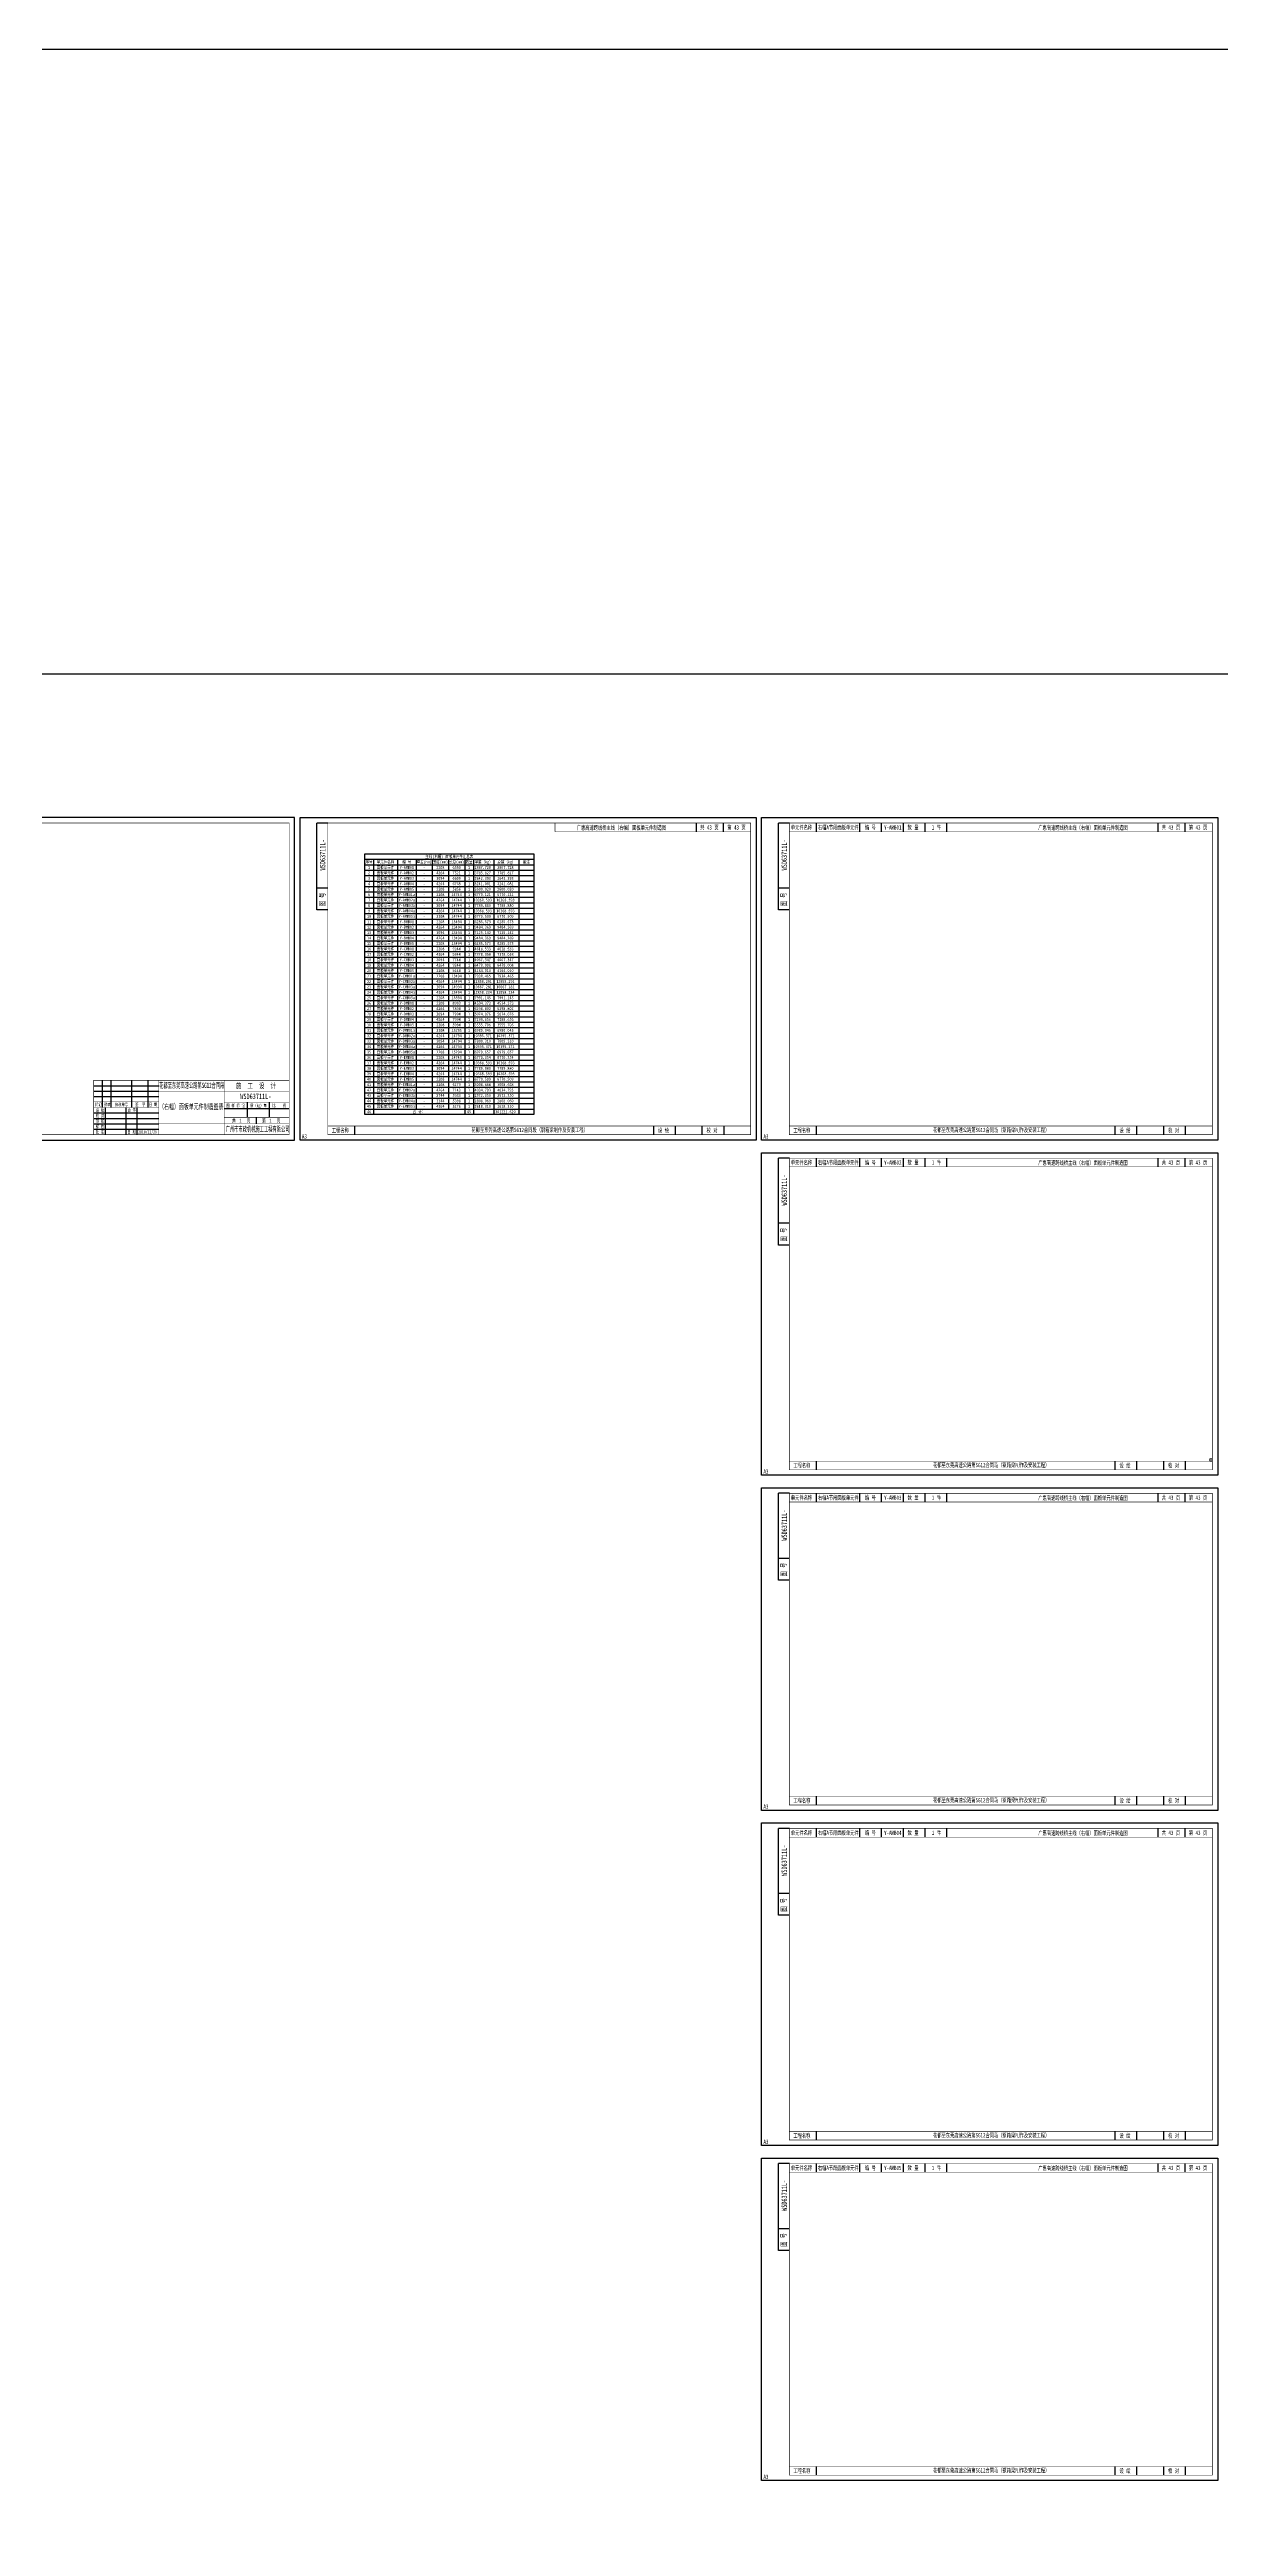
# Model space of a CAD drawing. Extents: x 1629247 to 2251351, y -601856 to -65897.
# Drawn here: x 1847598 to 1896115, y -202354 to -99691 of the extents above; entities that cross this region are included whole.
import ezdxf
from ezdxf.enums import TextEntityAlignment as Align

# ---------------------------------------------------------------- set-up
doc = ezdxf.new("R2010")
doc.units = 0
doc.header["$LTSCALE"] = 2
doc.header["$MEASUREMENT"] = 0
doc.layers.get('0').update_dxf_attribs({"linetype": 'CONTINUOUS'})
doc.layers.add('A3', color=7, linetype='CONTINUOUS')
doc.layers.add('标注层', color=3, linetype='CONTINUOUS', lineweight=13)
doc.styles.add('仿宋', font='仿宋_GB2312_1.ttf', dxfattribs={"width": 0.7})

msp = doc.modelspace()

# ---------------------------------------------------------------- linework, layer by layer
at = {"color": 7}
for p, q in [((1860657, -133253.9), (1867666, -133253.9)), ((1861017, -133253.9), (1861017, -143828.9)), ((1862018, -133253.9), (1862018, -143603.9)), ((1862786, -133253.9), (1862786, -143603.9)), ((1863457, -133253.9), (1863457, -143603.9)), ((1864128, -133253.9), (1864128, -143603.9)), ((1864799, -133253.9), (1864799, -143828.9)), ((1865159, -133253.9), (1865159, -143828.9)), ((1866014, -133253.9), (1866014, -143828.9)), ((1867044, -133253.9), (1867044, -143828.9)), ((1860657, -133478.9), (1867666, -133478.9)), ((1860657, -133703.9), (1867666, -133703.9)), ((1860657, -133928.9), (1867666, -133928.9)), ((1860657, -134153.9), (1867666, -134153.9)), ((1860657, -134378.9), (1867666, -134378.9)), ((1860657, -134603.9), (1867666, -134603.9)), ((1860657, -134828.9), (1867666, -134828.9)), ((1860657, -135053.9), (1867666, -135053.9)), ((1860657, -135278.9), (1867666, -135278.9)), ((1860657, -135503.9), (1867666, -135503.9)), ((1860657, -135728.9), (1867666, -135728.9)), ((1860657, -135953.9), (1867666, -135953.9)), ((1860657, -136178.9), (1867666, -136178.9)), ((1860657, -136403.9), (1867666, -136403.9)), ((1860657, -136628.9), (1867666, -136628.9)), ((1860657, -136853.9), (1867666, -136853.9)), ((1860657, -137078.9), (1867666, -137078.9)), ((1860657, -137303.9), (1867666, -137303.9)), ((1860657, -137528.9), (1867666, -137528.9)), ((1860657, -137753.9), (1867666, -137753.9)), ((1860657, -137978.9), (1867666, -137978.9)), ((1860657, -138203.9), (1867666, -138203.9)), ((1860657, -138428.9), (1867666, -138428.9)), ((1860657, -138653.9), (1867666, -138653.9)), ((1860657, -138878.9), (1867666, -138878.9)), ((1860657, -139103.9), (1867666, -139103.9)), ((1860657, -139328.9), (1867666, -139328.9)), ((1860657, -139553.9), (1867666, -139553.9)), ((1860657, -139778.9), (1867666, -139778.9)), ((1860657, -140003.9), (1867666, -140003.9)), ((1860657, -140228.9), (1867666, -140228.9)), ((1860657, -140453.9), (1867666, -140453.9)), ((1860657, -140678.9), (1867666, -140678.9)), ((1860657, -140903.9), (1867666, -140903.9)), ((1860657, -141128.9), (1867666, -141128.9)), ((1860657, -141353.9), (1867666, -141353.9)), ((1860657, -141578.9), (1867666, -141578.9)), ((1860657, -141803.9), (1867666, -141803.9)), ((1860657, -142028.9), (1867666, -142028.9)), ((1860657, -142253.9), (1867666, -142253.9)), ((1860657, -142478.9), (1867666, -142478.9)), ((1860657, -142703.9), (1867666, -142703.9)), ((1860657, -142928.9), (1867666, -142928.9)), ((1860657, -143153.9), (1867666, -143153.9)), ((1860657, -143378.9), (1867666, -143378.9)), ((1860657, -143603.9), (1867666, -143603.9))]:
    msp.add_line(p, q, dxfattribs=at)
at = {"color": 7, "ltscale": 3}
for points in [[(2057050.8, -99691.1), (1629247.3, -99691.1), (1629247.3, -601856.5), (2057050.8, -601856.5)], [(1834047.6, -285588.8), (2057050.8, -285588.8), (2057050.8, -125579), (1834047.6, -125579)]]:
    msp.add_lwpolyline(points, close=True, dxfattribs=at)
at = {"color": 7}
msp.add_lwpolyline([(1860657, -133028.9), (1867666, -133028.9), (1867666, -143828.9), (1860657, -143828.9)], close=True, dxfattribs=at)
at = {"layer": 'A3'}
for p, q in [((1858677.3, -135351.9), (1858677.3, -131751.9)), ((1859127.3, -131751.9), (1858677.3, -131751.9)), ((1874402.5, -132111.9), (1874402.5, -131751.9)), ((1875527.5, -132111.9), (1875527.5, -131751.9)), ((1877802.3, -135351.9), (1877802.3, -131751.9)), ((1878252.3, -131751.9), (1877802.3, -131751.9)), ((1879377.3, -132111.9), (1879377.3, -131751.9)), ((1881177.3, -132111.9), (1881177.3, -131751.9)), ((1882077.3, -132111.9), (1882077.3, -131751.9)), ((1882977.3, -132111.9), (1882977.3, -131751.9)), ((1883877.3, -132111.9), (1883877.3, -131751.9)), ((1884777.3, -132111.9), (1884777.3, -131751.9)), ((1893527.5, -132111.9), (1893527.5, -131751.9)), ((1894652.5, -132111.9), (1894652.5, -131751.9)), ((1859127.3, -134451.9), (1858677.3, -134451.9)), ((1878252.3, -134451.9), (1877802.3, -134451.9)), ((1859127.3, -135351.9), (1858677.3, -135351.9)), ((1878252.3, -135351.9), (1877802.3, -135351.9)), ((1860252.3, -144666.9), (1860252.3, -144306.9)), ((1872631.8, -144666.9), (1872631.8, -144306.9)), ((1873531.8, -144666.9), (1873531.8, -144306.9)), ((1874646, -144666.9), (1874646, -144306.9)), ((1875546, -144666.9), (1875546, -144306.9)), ((1879377.3, -144666.9), (1879377.3, -144306.9)), ((1891756.8, -144666.9), (1891756.8, -144306.9)), ((1892656.8, -144666.9), (1892656.8, -144306.9)), ((1893771, -144666.9), (1893771, -144306.9)), ((1894671, -144666.9), (1894671, -144306.9)), ((1877802.3, -149241.9), (1877802.3, -145641.9)), ((1878252.3, -145641.9), (1877802.3, -145641.9)), ((1879377.3, -146001.9), (1879377.3, -145641.9)), ((1881177.3, -146001.9), (1881177.3, -145641.9)), ((1882077.3, -146001.9), (1882077.3, -145641.9)), ((1882977.3, -146001.9), (1882977.3, -145641.9)), ((1883877.3, -146001.9), (1883877.3, -145641.9)), ((1884777.3, -146001.9), (1884777.3, -145641.9)), ((1893527.5, -146001.9), (1893527.5, -145641.9)), ((1894652.5, -146001.9), (1894652.5, -145641.9)), ((1878252.3, -148341.9), (1877802.3, -148341.9)), ((1878252.3, -149241.9), (1877802.3, -149241.9)), ((1879377.3, -158556.9), (1879377.3, -158196.9)), ((1891756.8, -158556.9), (1891756.8, -158196.9)), ((1892656.8, -158556.9), (1892656.8, -158196.9)), ((1893771, -158556.9), (1893771, -158196.9)), ((1894671, -158556.9), (1894671, -158196.9)), ((1877802.3, -163131.9), (1877802.3, -159531.9)), ((1878252.3, -159531.9), (1877802.3, -159531.9)), ((1879377.3, -159891.9), (1879377.3, -159531.9)), ((1881177.3, -159891.9), (1881177.3, -159531.9)), ((1882077.3, -159891.9), (1882077.3, -159531.9)), ((1882977.3, -159891.9), (1882977.3, -159531.9)), ((1883877.3, -159891.9), (1883877.3, -159531.9)), ((1884777.3, -159891.9), (1884777.3, -159531.9)), ((1893527.5, -159891.9), (1893527.5, -159531.9)), ((1894652.5, -159891.9), (1894652.5, -159531.9)), ((1878252.3, -162231.9), (1877802.3, -162231.9)), ((1878252.3, -163131.9), (1877802.3, -163131.9)), ((1879377.3, -172446.9), (1879377.3, -172086.9)), ((1891756.8, -172446.9), (1891756.8, -172086.9)), ((1892656.8, -172446.9), (1892656.8, -172086.9)), ((1893771, -172446.9), (1893771, -172086.9)), ((1894671, -172446.9), (1894671, -172086.9)), ((1877802.3, -177021.9), (1877802.3, -173421.9)), ((1878252.3, -173421.9), (1877802.3, -173421.9)), ((1879377.3, -173781.9), (1879377.3, -173421.9)), ((1881177.3, -173781.9), (1881177.3, -173421.9)), ((1882077.3, -173781.9), (1882077.3, -173421.9)), ((1882977.3, -173781.9), (1882977.3, -173421.9)), ((1883877.3, -173781.9), (1883877.3, -173421.9)), ((1884777.3, -173781.9), (1884777.3, -173421.9)), ((1893527.5, -173781.9), (1893527.5, -173421.9)), ((1894652.5, -173781.9), (1894652.5, -173421.9)), ((1878252.3, -176121.9), (1877802.3, -176121.9)), ((1878252.3, -177021.9), (1877802.3, -177021.9)), ((1879377.3, -186336.9), (1879377.3, -185976.9)), ((1891756.8, -186336.9), (1891756.8, -185976.9)), ((1892656.8, -186336.9), (1892656.8, -185976.9)), ((1893771, -186336.9), (1893771, -185976.9)), ((1894671, -186336.9), (1894671, -185976.9)), ((1877802.3, -190911.9), (1877802.3, -187311.9)), ((1878252.3, -187311.9), (1877802.3, -187311.9)), ((1879377.3, -187671.9), (1879377.3, -187311.9)), ((1881177.3, -187671.9), (1881177.3, -187311.9)), ((1882077.3, -187671.9), (1882077.3, -187311.9)), ((1882977.3, -187671.9), (1882977.3, -187311.9)), ((1883877.3, -187671.9), (1883877.3, -187311.9)), ((1884777.3, -187671.9), (1884777.3, -187311.9)), ((1893527.5, -187671.9), (1893527.5, -187311.9)), ((1894652.5, -187671.9), (1894652.5, -187311.9)), ((1878252.3, -190011.9), (1877802.3, -190011.9)), ((1878252.3, -190911.9), (1877802.3, -190911.9)), ((1879377.3, -200226.9), (1879377.3, -199866.9)), ((1891756.8, -200226.9), (1891756.8, -199866.9)), ((1892656.8, -200226.9), (1892656.8, -199866.9)), ((1893771, -200226.9), (1893771, -199866.9)), ((1894671, -200226.9), (1894671, -199866.9))]:
    msp.add_line(p, q, dxfattribs=at)
at = {"layer": 'A3', "color": 7}
for p, q in [((1849427.5, -142641.9), (1852127.5, -142641.9)), ((1849787.5, -143541.9), (1849787.5, -142416.9)), ((1850147.5, -143539.4), (1850147.5, -142416.9)), ((1851002.5, -143541.9), (1851002.5, -142416.9)), ((1851677.5, -143541.9), (1851677.5, -142416.9)), ((1849427.5, -142866.9), (1852127.5, -142866.9)), ((1849427.5, -143091.9), (1852127.5, -143091.9)), ((1849922.5, -144666.9), (1849922.5, -143541.5)), ((1850777.5, -144666.9), (1850777.5, -143541.9)), ((1851227.5, -144666.9), (1851227.5, -143541.9)), ((1855795.5, -143951.2), (1855795.5, -143321.2)), ((1856717.5, -143946.9), (1856717.5, -143316.9)), ((1849427.5, -143766.9), (1852127.5, -143766.9)), ((1849427.5, -143991.9), (1852127.5, -143991.9)), ((1849427.5, -144216.9), (1852127.5, -144216.9)), ((1849427.5, -144441.9), (1852127.5, -144441.9)), ((1856177.5, -144216.9), (1856177.5, -143946.9))]:
    msp.add_line(p, q, dxfattribs=at)
at = {"layer": 'A3', "color": 7, "linetype": 'Continuous'}
msp.add_line((1854827.5, -143586.9), (1857527.5, -143586.9), dxfattribs=at)
at = {"layer": 'A3'}
for points in [[(1838852.5, -144891.9), (1857752.5, -144891.9), (1857752.5, -131526.9), (1838852.5, -131526.9)], [(1876877.5, -131526.9), (1876877.5, -144891.9), (1857977.5, -144891.9), (1857977.5, -131526.9)], [(1896002.5, -131526.9), (1896002.5, -144891.9), (1877102.5, -144891.9), (1877102.5, -131526.9)], [(1896002.5, -145416.9), (1896002.5, -158781.9), (1877102.5, -158781.9), (1877102.5, -145416.9)], [(1896002.5, -159306.9), (1896002.5, -172671.9), (1877102.5, -172671.9), (1877102.5, -159306.9)], [(1896002.5, -173196.9), (1896002.5, -186561.9), (1877102.5, -186561.9), (1877102.5, -173196.9)], [(1896002.5, -187086.9), (1896002.5, -200451.9), (1877102.5, -200451.9), (1877102.5, -187086.9)]]:
    msp.add_lwpolyline(points, close=True, dxfattribs=at)
for points, const_width in [([(1840002.3, -131751.9), (1857527.5, -131751.9), (1857527.5, -144666.9), (1840002.3, -144666.9), (1840002.3, -131751.9)], 22.5), ([(1859127.3, -131751.9), (1876652.5, -131751.9), (1876652.5, -144666.9), (1859127.3, -144666.9), (1859127.3, -131751.9)], 22.5), ([(1868542.9, -132111.9), (1868542.9, -131751.9)], 18), ([(1868542.9, -132111.9), (1876652.5, -132111.9)], 18), ([(1878252.3, -131751.9), (1895777.5, -131751.9), (1895777.5, -144666.9), (1878252.3, -144666.9), (1878252.3, -131751.9)], 22.5), ([(1878252.3, -132111.9), (1895777.5, -132111.9)], 18), ([(1849427.5, -144666.9), (1849427.5, -142416.9), (1857527.5, -142416.9)], 18), ([(1859127.3, -144306.9), (1876652.5, -144306.9)], 18), ([(1878252.3, -144306.9), (1895777.5, -144306.9)], 18), ([(1878252.3, -145641.9), (1895777.5, -145641.9), (1895777.5, -158556.9), (1878252.3, -158556.9), (1878252.3, -145641.9)], 22.5), ([(1878252.3, -146001.9), (1895777.5, -146001.9)], 18), ([(1878252.3, -158196.9), (1895777.5, -158196.9)], 18), ([(1878252.3, -159531.9), (1895777.5, -159531.9), (1895777.5, -172446.9), (1878252.3, -172446.9), (1878252.3, -159531.9)], 22.5), ([(1878252.3, -159891.9), (1895777.5, -159891.9)], 18), ([(1878252.3, -172086.9), (1895777.5, -172086.9)], 18), ([(1878252.3, -173421.9), (1895777.5, -173421.9), (1895777.5, -186336.9), (1878252.3, -186336.9), (1878252.3, -173421.9)], 22.5), ([(1878252.3, -173781.9), (1895777.5, -173781.9)], 18), ([(1878252.3, -185976.9), (1895777.5, -185976.9)], 18), ([(1878252.3, -187311.9), (1895777.5, -187311.9), (1895777.5, -200226.9), (1878252.3, -200226.9), (1878252.3, -187311.9)], 22.5), ([(1878252.3, -187671.9), (1895777.5, -187671.9)], 18), ([(1878252.3, -199866.9), (1895777.5, -199866.9)], 18)]:
    msp.add_lwpolyline(points, dxfattribs=dict(at, const_width=const_width))
at = {"layer": 'A3', "color": 7, "linetype": 'Continuous', "const_width": 18}
for points in [[(1852127.5, -144666.9), (1852127.5, -142416.9)], [(1854828.7, -144666.9), (1854828.7, -142416.9)], [(1849427.5, -143309.1), (1852127.5, -143309.1)], [(1849427.5, -143541.5), (1852127.5, -143541.5)], [(1852127.5, -142866.9), (1857527.5, -142866.9)], [(1857527.5, -143316.9), (1854828.7, -143316.9)], [(1852127.5, -144216.9), (1857527.5, -144216.9)], [(1854828.7, -143948), (1857527.5, -143948)]]:
    msp.add_lwpolyline(points, dxfattribs=at)
at = {"layer": '标注层', "color": 7}
msp.add_lwpolyline([(1895777.5, -158196.9), (1895677.5, -158196.9), (1895677.5, -158096.9), (1895777.5, -158096.9)], close=True, dxfattribs=at)

# ---------------------------------------------------------------- texts
at = {"color": 7, "style": '仿宋', "width": 0.85}
for s, p in [('序号', (1860837, -133366.4)), ('单元件名称', (1861517.5, -133366.4)), ('编 号', (1862402, -133366.4)), ('厚度(mm)', (1863121.5, -133366.4)), ('主线(右幅) 面板单元件汇总表', (1864161.5, -133141.4)), ('宽度(mm)', (1863792.5, -133366.4)), ('长度(mm)', (1864463.5, -133366.4)), ('数量', (1864979, -133366.4)), ('单重（kg）', (1865586.5, -133366.4)), ('总重（kg）', (1866529, -133366.4)), ('备注', (1867355, -133366.4)), ('4', (1860837, -134266.4)), ('3', (1860837, -134041.4)), ('5', (1860837, -134491.4)), ('2', (1860837, -133816.4)), ('1', (1860837, -133591.4)), ('面板单元件', (1861517.5, -133591.4)), ('面板单元件', (1861517.5, -133816.4)), ('面板单元件', (1861517.5, -134041.4)), ('面板单元件', (1861517.5, -134266.4)), ('面板单元件', (1861517.5, -134491.4)), ('Y-AMB01', (1862402, -133591.4)), ('Y-AMB02', (1862402, -133816.4)), ('Y-AMB03', (1862402, -134041.4)), ('Y-AMB04', (1862402, -134266.4)), ('Y-AMB05', (1862402, -134491.4)), ('-', (1863121.5, -133591.4)), ('-', (1863121.5, -133816.4)), ('-', (1863121.5, -134041.4)), ('-', (1863121.5, -134266.4)), ('4264', (1863792.5, -133816.4)), ('4264', (1863792.5, -134266.4)), ('3094', (1863792.5, -134041.4)), ('2208', (1863792.5, -133591.4)), ('2208', (1863792.5, -134491.4)), ('5856', (1864463.5, -134491.4)), ('6550', (1864463.5, -133591.4)), ('7521', (1864463.5, -133816.4)), ('6609', (1864463.5, -134041.4)), ('6768', (1864463.5, -134266.4)), ('1', (1864979, -133591.4)), ('1', (1864979, -133816.4)), ('1', (1864979, -134041.4)), ('1', (1864979, -134266.4)), ('1', (1864979, -134491.4)), ('3785.827 ', (1865586.5, -133816.4)), ('3241.081 ', (1865586.5, -134266.4)), ('2867.728 ', (1865586.5, -133591.4)), ('2642.393 ', (1865586.5, -134041.4)), ('2600.020 ', (1865586.5, -134491.4)), ('3785.827 ', (1866529, -133816.4)), ('3241.081 ', (1866529, -134266.4)), ('2867.728 ', (1866529, -133591.4)), ('2642.393 ', (1866529, -134041.4)), ('2600.020 ', (1866529, -134491.4)), ('8', (1860837, -135166.4)), ('9', (1860837, -135391.4)), ('6', (1860837, -134716.4)), ('7', (1860837, -134941.4)), ('面板单元件', (1861517.5, -134716.4)), ('面板单元件', (1861517.5, -134941.4)), ('面板单元件', (1861517.5, -135166.4)), ('面板单元件', (1861517.5, -135391.4)), ('Y-AMB01a', (1862402, -134716.4)), ('Y-AMB02a', (1862402, -134941.4)), ('Y-AMB03a', (1862402, -135166.4)), ('Y-AMB04a', (1862402, -135391.4)), ('-', (1863121.5, -134491.4)), ('-', (1863121.5, -134716.4)), ('-', (1863121.5, -134941.4)), ('-', (1863121.5, -135166.4)), ('-', (1863121.5, -135391.4)), ('4264', (1863792.5, -134941.4)), ('4264', (1863792.5, -135391.4)), ('3094', (1863792.5, -135166.4)), ('2208', (1863792.5, -134716.4)), ('14743', (1864463.5, -134716.4)), ('14744', (1864463.5, -134941.4)), ('14744', (1864463.5, -135166.4)), ('14744', (1864463.5, -135391.4)), ('1', (1864979, -134716.4)), ('1', (1864979, -134941.4)), ('1', (1864979, -135166.4)), ('1', (1864979, -135391.4)), ('10368.593 ', (1865586.5, -134941.4)), ('10368.593 ', (1865586.5, -135391.4)), ('6770.121 ', (1865586.5, -134716.4)), ('7789.880 ', (1865586.5, -135166.4)), ('10368.593 ', (1866529, -134941.4)), ('10368.593 ', (1866529, -135391.4)), ('6770.121 ', (1866529, -134716.4)), ('7789.880 ', (1866529, -135166.4)), ('10', (1860837, -135616.4)), ('11', (1860837, -135841.4)), ('12', (1860837, -136066.4)), ('13', (1860837, -136291.4)), ('14', (1860837, -136516.4)), ('面板单元件', (1861517.5, -135616.4)), ('面板单元件', (1861517.5, -135841.4)), ('面板单元件', (1861517.5, -136066.4)), ('面板单元件', (1861517.5, -136291.4)), ('面板单元件', (1861517.5, -136516.4)), ('Y-AMB05a', (1862402, -135616.4)), ('Y-BMB01', (1862402, -135841.4)), ('Y-BMB02', (1862402, -136066.4)), ('Y-BMB03', (1862402, -136291.4)), ('Y-BMB04', (1862402, -136516.4)), ('-', (1863121.5, -135616.4)), ('-', (1863121.5, -135841.4)), ('-', (1863121.5, -136066.4)), ('-', (1863121.5, -136291.4)), ('-', (1863121.5, -136516.4)), ('4264', (1863792.5, -136066.4)), ('4264', (1863792.5, -136516.4)), ('3094', (1863792.5, -136291.4)), ('2208', (1863792.5, -135616.4)), ('2208', (1863792.5, -135841.4)), ('14744', (1864463.5, -135616.4)), ('13494', (1864463.5, -135841.4)), ('13494', (1864463.5, -136066.4)), ('13494', (1864463.5, -136291.4)), ('13494', (1864463.5, -136516.4)), ('1', (1864979, -135616.4)), ('1', (1864979, -135841.4)), ('1', (1864979, -136066.4)), ('1', (1864979, -136291.4)), ('1', (1864979, -136516.4)), ('9484.369 ', (1865586.5, -136066.4)), ('9484.369 ', (1865586.5, -136516.4)), ('6770.509 ', (1865586.5, -135616.4)), ('6285.573 ', (1865586.5, -135841.4)), ('7125.142 ', (1865586.5, -136291.4)), ('9484.369 ', (1866529, -136066.4)), ('9484.369 ', (1866529, -136516.4)), ('6770.509 ', (1866529, -135616.4)), ('6285.573 ', (1866529, -135841.4)), ('7125.142 ', (1866529, -136291.4)), ('15', (1860837, -136741.4)), ('16', (1860837, -136966.4)), ('17', (1860837, -137191.4)), ('18', (1860837, -137416.4)), ('面板单元件', (1861517.5, -136741.4)), ('面板单元件', (1861517.5, -136966.4)), ('面板单元件', (1861517.5, -137191.4)), ('面板单元件', (1861517.5, -137416.4)), ('面板单元件', (1861517.5, -137641.4)), ('Y-BMB05', (1862402, -136741.4)), ('Y-CMB01', (1862402, -136966.4)), ('Y-CMB02', (1862402, -137191.4)), ('Y-CMB03', (1862402, -137416.4)), ('-', (1863121.5, -136741.4)), ('-', (1863121.5, -136966.4)), ('-', (1863121.5, -137191.4)), ('-', (1863121.5, -137416.4)), ('4264', (1863792.5, -137191.4)), ('3094', (1863792.5, -137416.4)), ('2208', (1863792.5, -136741.4)), ('2208', (1863792.5, -136966.4)), ('13494', (1864463.5, -136741.4)), ('9244', (1864463.5, -136966.4)), ('9344', (1864463.5, -137191.4)), ('7744', (1864463.5, -137416.4)), ('1', (1864979, -136741.4)), ('1', (1864979, -136966.4)), ('1', (1864979, -137191.4)), ('1', (1864979, -137416.4)), ('4618.533 ', (1865586.5, -136966.4)), ('4067.347 ', (1865586.5, -137416.4)), ('6285.573 ', (1865586.5, -136741.4)), ('7378.058 ', (1865586.5, -137191.4)), ('4618.533 ', (1866529, -136966.4)), ('4067.347 ', (1866529, -137416.4)), ('6285.573 ', (1866529, -136741.4)), ('7378.058 ', (1866529, -137191.4)), ('20', (1860837, -137866.4)), ('21', (1860837, -138091.4)), ('22', (1860837, -138316.4)), ('23', (1860837, -138541.4)), ('19', (1860837, -137641.4)), ('面板单元件', (1861517.5, -137866.4)), ('面板单元件', (1861517.5, -138091.4)), ('面板单元件', (1861517.5, -138316.4)), ('面板单元件', (1861517.5, -138541.4)), ('Y-CMB01a', (1862402, -138091.4)), ('Y-CMB02a', (1862402, -138316.4)), ('Y-CMB03a', (1862402, -138541.4)), ('Y-CMB04', (1862402, -137641.4)), ('Y-CMB05', (1862402, -137866.4)), ('-', (1863121.5, -137641.4)), ('-', (1863121.5, -137866.4)), ('-', (1863121.5, -138091.4)), ('-', (1863121.5, -138316.4)), ('-', (1863121.5, -138541.4)), ('4264', (1863792.5, -137641.4)), ('4264', (1863792.5, -138316.4)), ('3094', (1863792.5, -138541.4)), ('2208', (1863792.5, -137866.4)), ('2208', (1863792.5, -138091.4)), ('13494', (1864463.5, -138091.4)), ('13494', (1864463.5, -138316.4)), ('14994', (1864463.5, -138541.4)), ('9244', (1864463.5, -137641.4)), ('9144', (1864463.5, -137866.4)), ('1', (1864979, -137641.4)), ('1', (1864979, -137866.4)), ('1', (1864979, -138091.4)), ('1', (1864979, -138316.4)), ('1', (1864979, -138541.4)), ('12858.291 ', (1865586.5, -138316.4)), ('10667.281 ', (1865586.5, -138541.4)), ('4164.010 ', (1865586.5, -137866.4)), ('6478.008 ', (1865586.5, -137641.4)), ('7938.465 ', (1865586.5, -138091.4)), ('12858.291 ', (1866529, -138316.4)), ('10667.281 ', (1866529, -138541.4)), ('4164.010 ', (1866529, -137866.4)), ('6478.008 ', (1866529, -137641.4)), ('7938.465 ', (1866529, -138091.4)), ('24', (1860837, -138766.4)), ('25', (1860837, -138991.4)), ('26', (1860837, -139216.4)), ('27', (1860837, -139441.4)), ('28', (1860837, -139666.4)), ('面板单元件', (1861517.5, -138766.4)), ('面板单元件', (1861517.5, -138991.4)), ('面板单元件', (1861517.5, -139216.4)), ('面板单元件', (1861517.5, -139441.4)), ('面板单元件', (1861517.5, -139666.4)), ('Y-CMB04a', (1862402, -138766.4)), ('Y-CMB05a', (1862402, -138991.4)), ('Y-DMB01', (1862402, -139216.4)), ('Y-DMB02', (1862402, -139441.4)), ('Y-DMB03', (1862402, -139666.4)), ('-', (1863121.5, -138766.4)), ('-', (1863121.5, -138991.4)), ('-', (1863121.5, -139216.4)), ('-', (1863121.5, -139441.4)), ('4264', (1863792.5, -138766.4)), ('4264', (1863792.5, -139441.4)), ('3094', (1863792.5, -139666.4)), ('2208', (1863792.5, -138991.4)), ('2208', (1863792.5, -139216.4)), ('13494', (1864463.5, -138766.4)), ('13594', (1864463.5, -138991.4)), ('8993', (1864463.5, -139216.4)), ('7894', (1864463.5, -139441.4)), ('7994', (1864463.5, -139666.4)), ('1', (1864979, -138766.4)), ('1', (1864979, -138991.4)), ('1', (1864979, -139216.4)), ('1', (1864979, -139441.4)), ('1', (1864979, -139666.4)), ('12858.234 ', (1865586.5, -138766.4)), ('4534.373 ', (1865586.5, -139216.4)), ('5074.076 ', (1865586.5, -139666.4)), ('7991.145 ', (1865586.5, -138991.4)), ('6298.802 ', (1865586.5, -139441.4)), ('12858.234 ', (1866529, -138766.4)), ('4534.373 ', (1866529, -139216.4)), ('5074.076 ', (1866529, -139666.4)), ('7991.145 ', (1866529, -138991.4)), ('6298.802 ', (1866529, -139441.4)), ('30', (1860837, -140116.4)), ('31', (1860837, -140341.4)), ('32', (1860837, -140566.4)), ('29', (1860837, -139891.4)), ('面板单元件', (1861517.5, -139891.4)), ('面板单元件', (1861517.5, -140116.4)), ('面板单元件', (1861517.5, -140341.4)), ('面板单元件', (1861517.5, -140566.4)), ('Y-DMB01a', (1862402, -140341.4)), ('Y-DMB02a', (1862402, -140566.4)), ('Y-DMB04', (1862402, -139891.4)), ('Y-DMB05', (1862402, -140116.4)), ('-', (1863121.5, -139666.4)), ('-', (1863121.5, -139891.4)), ('-', (1863121.5, -140116.4)), ('-', (1863121.5, -140341.4)), ('-', (1863121.5, -140566.4)), ('4264', (1863792.5, -139891.4)), ('4264', (1863792.5, -140566.4)), ('2208', (1863792.5, -140116.4)), ('2208', (1863792.5, -140341.4)), ('15295', (1864463.5, -140341.4)), ('14794', (1864463.5, -140566.4)), ('5994', (1864463.5, -140116.4)), ('7994', (1864463.5, -139891.4)), ('1', (1864979, -139891.4)), ('1', (1864979, -140116.4)), ('1', (1864979, -140341.4)), ('1', (1864979, -140566.4)), ('10395.371 ', (1865586.5, -140566.4)), ('3555.706 ', (1865586.5, -140116.4)), ('7199.656 ', (1865586.5, -139891.4)), ('6980.045 ', (1865586.5, -140341.4)), ('10395.371 ', (1866529, -140566.4)), ('3555.706 ', (1866529, -140116.4)), ('7199.656 ', (1866529, -139891.4)), ('6980.045 ', (1866529, -140341.4)), ('33', (1860837, -140791.4)), ('34', (1860837, -141016.4)), ('35', (1860837, -141241.4)), ('36', (1860837, -141466.4)), ('37', (1860837, -141691.4)), ('面板单元件', (1861517.5, -140791.4)), ('面板单元件', (1861517.5, -141016.4)), ('面板单元件', (1861517.5, -141241.4)), ('面板单元件', (1861517.5, -141466.4)), ('面板单元件', (1861517.5, -141691.4)), ('Y-DMB03a', (1862402, -140791.4)), ('Y-DMB04a', (1862402, -141016.4)), ('Y-DMB05a', (1862402, -141241.4)), ('Y-EMB01', (1862402, -141466.4)), ('Y-EMB02', (1862402, -141691.4)), ('-', (1863121.5, -140791.4)), ('-', (1863121.5, -141016.4)), ('-', (1863121.5, -141241.4)), ('-', (1863121.5, -141466.4)), ('4264', (1863792.5, -141016.4)), ('4264', (1863792.5, -141691.4)), ('3094', (1863792.5, -140791.4)), ('2208', (1863792.5, -141241.4)), ('2208', (1863792.5, -141466.4)), ('14794', (1864463.5, -140791.4)), ('14794', (1864463.5, -141016.4)), ('15294', (1864463.5, -141241.4)), ('14743', (1864463.5, -141466.4)), ('14744', (1864463.5, -141691.4)), ('1', (1864979, -140791.4)), ('1', (1864979, -141016.4)), ('1', (1864979, -141241.4)), ('1', (1864979, -141466.4)), ('1', (1864979, -141691.4)), ('10395.371 ', (1865586.5, -141016.4)), ('10368.593 ', (1865586.5, -141691.4)), ('7809.310 ', (1865586.5, -140791.4)), ('6979.657 ', (1865586.5, -141241.4)), ('6770.354 ', (1865586.5, -141466.4)), ('10395.371 ', (1866529, -141016.4)), ('10368.593 ', (1866529, -141691.4)), ('7809.310 ', (1866529, -140791.4)), ('6979.657 ', (1866529, -141241.4)), ('6770.354 ', (1866529, -141466.4)), ('40', (1860837, -142366.4)), ('41', (1860837, -142591.4)), ('38', (1860837, -141916.4)), ('39', (1860837, -142141.4)), ('面板单元件', (1861517.5, -141916.4)), ('面板单元件', (1861517.5, -142141.4)), ('面板单元件', (1861517.5, -142366.4)), ('面板单元件', (1861517.5, -142591.4)), ('Y-EMB01a', (1862402, -142591.4)), ('Y-EMB03', (1862402, -141916.4)), ('Y-EMB04', (1862402, -142141.4)), ('Y-EMB05', (1862402, -142366.4)), ('-', (1863121.5, -141691.4)), ('-', (1863121.5, -141916.4)), ('-', (1863121.5, -142141.4)), ('-', (1863121.5, -142366.4)), ('-', (1863121.5, -142591.4)), ('4264', (1863792.5, -142141.4)), ('3094', (1863792.5, -141916.4)), ('2208', (1863792.5, -142366.4)), ('2208', (1863792.5, -142591.4)), ('14744', (1864463.5, -141916.4)), ('14744', (1864463.5, -142141.4)), ('14744', (1864463.5, -142366.4)), ('6179', (1864463.5, -142591.4)), ('1', (1864979, -141916.4)), ('1', (1864979, -142141.4)), ('1', (1864979, -142366.4)), ('1', (1864979, -142591.4)), ('10368.593 ', (1865586.5, -142141.4)), ('3008.668 ', (1865586.5, -142591.4)), ('7789.880 ', (1865586.5, -141916.4)), ('6770.509 ', (1865586.5, -142366.4)), ('10368.593 ', (1866529, -142141.4)), ('3008.668 ', (1866529, -142591.4)), ('7789.880 ', (1866529, -141916.4)), ('6770.509 ', (1866529, -142366.4)), ('42', (1860837, -142816.4)), ('43', (1860837, -143041.4)), ('44', (1860837, -143266.4)), ('45', (1860837, -143491.4)), ('46', (1860837, -143716.4)), ('面板单元件', (1861517.5, -142816.4)), ('面板单元件', (1861517.5, -143041.4)), ('面板单元件', (1861517.5, -143266.4)), ('面板单元件', (1861517.5, -143491.4)), ('Y-EMB02a', (1862402, -142816.4)), ('Y-EMB03a', (1862402, -143041.4)), ('Y-EMB04a', (1862402, -143266.4)), ('Y-EMB05a', (1862402, -143491.4)), ('合 计：', (1862908, -143716.4)), ('-', (1863121.5, -142816.4)), ('-', (1863121.5, -143041.4)), ('-', (1863121.5, -143266.4)), ('-', (1863121.5, -143491.4)), ('4264', (1863792.5, -142816.4)), ('4264', (1863792.5, -143491.4)), ('3744', (1863792.5, -143041.4)), ('3344', (1863792.5, -143266.4)), ('5933', (1864463.5, -143041.4)), ('5398', (1864463.5, -143266.4)), ('5176', (1864463.5, -143491.4)), ('7143', (1864463.5, -142816.4)), ('45', (1864979, -143716.4)), ('1', (1864979, -142816.4)), ('1', (1864979, -143041.4)), ('1', (1864979, -143266.4)), ('1', (1864979, -143491.4)), ('4034.793 ', (1865586.5, -142816.4)), ('2572.350 ', (1865586.5, -143041.4)), ('2808.060 ', (1865586.5, -143266.4)), ('2618.310 ', (1865586.5, -143491.4)), ('301221.620 ', (1866529, -143716.4)), ('4034.793 ', (1866529, -142816.4)), ('2572.350 ', (1866529, -143041.4)), ('2808.060 ', (1866529, -143266.4)), ('2618.310 ', (1866529, -143491.4))]:
    msp.add_text(s, height=121.5, dxfattribs=at).set_placement(p, align=Align.MIDDLE_CENTER)
at = {"layer": 'A3', "color": 6, "linetype": 'Continuous', "style": '仿宋', "width": 0.7}
for p in [(1869441.2, -132032.7), (1888566.2, -132032.7), (1888566.2, -145922.7), (1888566.2, -159812.7), (1888566.2, -173702.7), (1888566.2, -187592.7)]:
    msp.add_text('广惠高速跨线桥主线（右幅）面板单元件制造图', height=180, dxfattribs=at).set_placement(p)
at = {"layer": 'A3', "color": 7, "linetype": 'Continuous', "style": '仿宋'}
for s, height, width, p in [('共 43 页', 180, 0.7, (1874554.8, -132022.1)), ('第 43 页', 180, 0.7, (1875679.8, -132022.1)), ('单元件名称', 180, 0.7, (1878314.8, -132022.1)), ('编 号', 180, 0.7, (1881383.2, -132022.1)), ('数 量', 180, 0.7, (1883149.7, -132022.1)), ('共 43 页', 180, 0.7, (1893679.8, -132022.1)), ('第 43 页', 180, 0.7, (1894804.8, -132022.1)), ('施  工  设  计 ', 225, 0.7, (1855323.1, -142751.2)), ('广州市市政机械施工工程有限公司', 225, 0.56, (1854894.6, -144544.7)), ('共     页', 157.5, 0.7, (1855159.3, -144161.7)), ('1', 157.5, 0.7, (1855462.5, -144161.7)), ('第     页', 157.5, 0.7, (1856401.7, -144161.7)), ('1', 157.5, 0.7, (1856702.9, -144161.7)), ('工程名称', 180, 0.7, (1859292.9, -144577.1)), ('花都至东莞高速公路第SG12合同段（钢箱梁制作及安装工程）', 180, 0.7, (1865079, -144559.4)), ('设 绘', 180, 0.7, (1872807.3, -144577.1)), ('校 对', 180, 0.7, (1874821.6, -144577.1)), ('工程名称', 180, 0.7, (1878417.9, -144577.1)), ('花都至东莞高速公路第SG12合同段（钢箱梁制作及安装工程）', 180, 0.7, (1884204, -144559.4)), ('设 绘', 180, 0.7, (1891932.3, -144577.1)), ('校 对', 180, 0.7, (1893946.6, -144577.1)), ('单元件名称', 180, 0.7, (1878314.8, -145912.1)), ('编 号', 180, 0.7, (1881383.2, -145912.1)), ('数 量', 180, 0.7, (1883149.7, -145912.1)), ('共 43 页', 180, 0.7, (1893679.8, -145912.1)), ('第 43 页', 180, 0.7, (1894804.8, -145912.1)), ('工程名称', 180, 0.7, (1878417.9, -158467.1)), ('花都至东莞高速公路第SG12合同段（钢箱梁制作及安装工程）', 180, 0.7, (1884204, -158449.4)), ('设 绘', 180, 0.7, (1891932.3, -158467.1)), ('校 对', 180, 0.7, (1893946.6, -158467.1)), ('单元件名称', 180, 0.7, (1878314.8, -159802.1)), ('编 号', 180, 0.7, (1881383.2, -159802.1)), ('数 量', 180, 0.7, (1883149.7, -159802.1)), ('共 43 页', 180, 0.7, (1893679.8, -159802.1)), ('第 43 页', 180, 0.7, (1894804.8, -159802.1)), ('工程名称', 180, 0.7, (1878417.9, -172357.1)), ('花都至东莞高速公路第SG12合同段（钢箱梁制作及安装工程）', 180, 0.7, (1884204, -172339.4)), ('设 绘', 180, 0.7, (1891932.3, -172357.1)), ('校 对', 180, 0.7, (1893946.6, -172357.1)), ('单元件名称', 180, 0.7, (1878314.8, -173692.1)), ('编 号', 180, 0.7, (1881383.2, -173692.1)), ('数 量', 180, 0.7, (1883149.7, -173692.1)), ('共 43 页', 180, 0.7, (1893679.8, -173692.1)), ('第 43 页', 180, 0.7, (1894804.8, -173692.1)), ('工程名称', 180, 0.7, (1878417.9, -186247.1)), ('花都至东莞高速公路第SG12合同段（钢箱梁制作及安装工程）', 180, 0.7, (1884204, -186229.4)), ('设 绘', 180, 0.7, (1891932.3, -186247.1)), ('校 对', 180, 0.7, (1893946.6, -186247.1)), ('单元件名称', 180, 0.7, (1878314.8, -187582.1)), ('编 号', 180, 0.7, (1881383.2, -187582.1)), ('数 量', 180, 0.7, (1883149.7, -187582.1)), ('共 43 页', 180, 0.7, (1893679.8, -187582.1)), ('第 43 页', 180, 0.7, (1894804.8, -187582.1)), ('工程名称', 180, 0.7, (1878417.9, -200137.1)), ('花都至东莞高速公路第SG12合同段（钢箱梁制作及安装工程）', 180, 0.7, (1884204, -200119.4)), ('设 绘', 180, 0.7, (1891932.3, -200137.1)), ('校 对', 180, 0.7, (1893946.6, -200137.1))]:
    msp.add_text(s, height=height, dxfattribs=dict(at, width=width)).set_placement(p)
at = {"layer": 'A3', "color": 6, "linetype": 'Continuous', "style": '仿宋', "width": 0.7}
for s, height, p in [('右幅A节段面板单元件', 180, (1880279.4, -132022.1)), ('Y-AMB01', 180, (1882537.9, -132022.1)), ('1 件', 180, (1884347.1, -132022.1)), ('2018/11/29', 135, (1851657.6, -144623.3)), ('右幅A节段面板单元件', 180, (1880279.4, -145912.1)), ('Y-AMB02', 180, (1882537.9, -145912.1)), ('1 件', 180, (1884347.1, -145912.1)), ('右幅A节段面板单元件', 180, (1880279.4, -159802.1)), ('Y-AMB03', 180, (1882537.9, -159802.1)), ('1 件', 180, (1884347.1, -159802.1)), ('右幅A节段面板单元件', 180, (1880279.4, -173692.1)), ('1 件', 180, (1884347.1, -173692.1)), ('Y-AMB04', 180, (1882537.9, -173692.1)), ('右幅A节段面板单元件', 180, (1880279.4, -187582.1)), ('Y-AMB05', 180, (1882537.9, -187582.1)), ('1 件', 180, (1884347.1, -187582.1))]:
    msp.add_text(s, height=height, dxfattribs=at).set_placement(p, align=Align.CENTER)
at = {"layer": 'A3', "color": 7, "linetype": 'Continuous', "style": '仿宋', "width": 0.7}
for p in [(1859028, -133070.6), (1878153, -133070.6), (1878153, -146960.6), (1878153, -160850.6), (1878153, -174740.6), (1878153, -188630.6)]:
    msp.add_text('WSD63711L-', height=225, rotation=90, dxfattribs=at).set_placement(p, align=Align.CENTER)
for p in [(1859011.7, -135200.8), (1878136.7, -135200.8), (1878136.7, -149090.8), (1878136.7, -162980.8), (1878136.7, -176870.8), (1878136.7, -190760.8)]:
    msp.add_text('图 号', height=225, rotation=90, dxfattribs=at).set_placement(p)
at = {"layer": 'A3', "color": 7, "linetype": 'Continuous', "style": '仿宋'}
for s, height, width, p in [('花都至东莞高速公路第SG12合同段', 225, 0.56, (1853491.8, -142735.3)), ('标记', 135, 0.7, (1849620.7, -143486.6)), ('设 绘', 135, 0.7, (1849684.5, -143723.3)), ('数量', 135, 0.7, (1849989.8, -143486.6)), ('修改单号', 135, 0.7, (1850579.8, -143486.6)), ('会 签', 135, 0.7, (1851003.4, -143723.3)), ('签  字', 135, 0.7, (1851356.6, -143486.6)), ('日 期', 135, 0.7, (1851884.4, -143486.6)), ('（右幅）面板单元件制造图册', 225, 0.65, (1853470.7, -143613)), ('图 样 标 记', 135, 0.7, (1855305.5, -143529)), ('WSD63711L-', 225, 0.7, (1856144.6, -143189.9)), ('质（kg）量', 135, 0.7, (1856254.6, -143529)), ('比    例', 135, 0.7, (1857115.8, -143529)), ('标 检', 135, 0.7, (1849684.5, -144398.3)), ('校 对', 135, 0.7, (1849684.5, -143948.3)), ('批 准', 135, 0.7, (1849684.5, -144623.3)), ('审 核', 135, 0.7, (1849684.5, -144173.3)), ('日 期', 135, 0.7, (1850993.1, -144623.3)), ('A3', 180, 0.7, (1858158.1, -144826.6)), ('A3', 180, 0.7, (1877283.1, -144826.6)), ('A3', 180, 0.7, (1877283.1, -158716.6)), ('A3', 180, 0.7, (1877283.1, -172606.6)), ('A3', 180, 0.7, (1877283.1, -186496.6)), ('A3', 180, 0.7, (1877283.1, -200386.6))]:
    msp.add_text(s, height=height, dxfattribs=dict(at, width=width)).set_placement(p, align=Align.CENTER)

doc.saveas('drawing.dxf')
